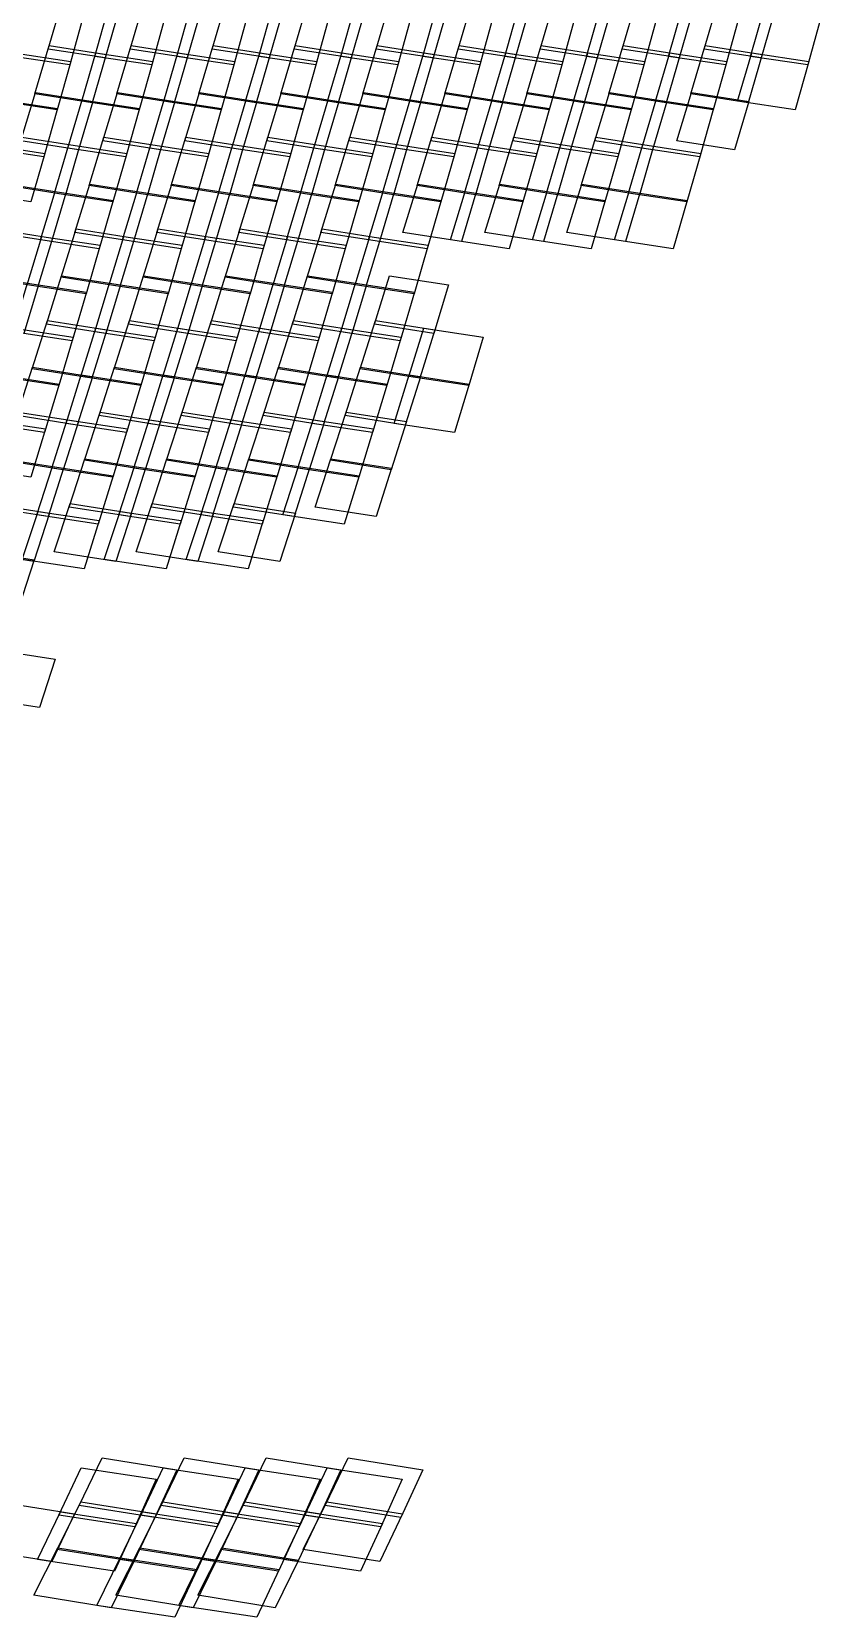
# Model space of a CAD drawing. Header units: metres. Extents: x -83.3 to -29.5, y -56.4 to 14.4.
# Drawn here: x -61.74 to -51.57, y -52.87 to -32.45 of the extents above; entities that cross this region are included whole.
import ezdxf

# ---------------------------------------------------------------- set-up
doc = ezdxf.new("R2010")
doc.units = ezdxf.units.M

msp = doc.modelspace()

# ---------------------------------------------------------------- linework, layer by layer
at = {"layer": 'Layer__irs_1c_south_america_shp'}
for points in [[(-61.34222, -32.04501), (-60.61356, -32.15905), (-60.7916, -32.78402), (-61.52509, -32.66918), (-61.34222, -32.04501)], [(-60.2865, -32.04501), (-59.55783, -32.15905), (-59.73587, -32.78402), (-60.46936, -32.66918), (-60.2865, -32.04501)], [(-59.23077, -32.04501), (-58.50211, -32.15905), (-58.68015, -32.78402), (-59.41364, -32.66918), (-59.23077, -32.04501)], [(-58.17505, -32.04501), (-57.44638, -32.15905), (-57.62442, -32.78402), (-58.35791, -32.66918), (-58.17505, -32.04501)], [(-57.11935, -32.04501), (-56.39069, -32.15905), (-56.56873, -32.78402), (-57.30222, -32.66918), (-57.11935, -32.04501)], [(-56.06363, -32.04501), (-55.33496, -32.15905), (-55.513, -32.78402), (-56.24649, -32.66918), (-56.06363, -32.04501)], [(-55.0079, -32.04501), (-54.27924, -32.15905), (-54.45728, -32.78402), (-55.19077, -32.66918), (-55.0079, -32.04501)], [(-53.95218, -32.04501), (-53.22351, -32.15905), (-53.40155, -32.78402), (-54.13504, -32.66918), (-53.95218, -32.04501)], [(-52.89648, -32.04501), (-52.16782, -32.15905), (-52.34586, -32.78402), (-53.07935, -32.66918), (-52.89648, -32.04501)], [(-61.80408, -32.13828), (-61.07397, -32.24892), (-61.24802, -32.87447), (-61.98303, -32.76311), (-61.80408, -32.13828)], [(-60.74835, -32.13828), (-60.01825, -32.24892), (-60.19229, -32.87447), (-60.92731, -32.76311), (-60.74835, -32.13828)], [(-59.69263, -32.13828), (-58.96252, -32.24892), (-59.13657, -32.87447), (-59.87158, -32.76311), (-59.69263, -32.13828)], [(-58.6369, -32.13828), (-57.9068, -32.24892), (-58.08084, -32.87447), (-58.81586, -32.76311), (-58.6369, -32.13828)], [(-57.58118, -32.13828), (-56.85107, -32.24892), (-57.02512, -32.87447), (-57.76013, -32.76311), (-57.58118, -32.13828)], [(-56.52548, -32.13828), (-55.79538, -32.24892), (-55.96942, -32.87447), (-56.70444, -32.76311), (-56.52548, -32.13828)], [(-55.46976, -32.13828), (-54.73965, -32.24892), (-54.9137, -32.87447), (-55.64871, -32.76311), (-55.46976, -32.13828)], [(-54.41403, -32.13828), (-53.68393, -32.24892), (-53.85797, -32.87447), (-54.59299, -32.76311), (-54.41403, -32.13828)], [(-53.35831, -32.13828), (-52.6282, -32.24892), (-52.80225, -32.87447), (-53.53726, -32.76311), (-53.35831, -32.13828)], [(-52.30261, -32.13828), (-51.57251, -32.24892), (-51.74655, -32.87447), (-52.48157, -32.76311), (-52.30261, -32.13828)], [(-61.51154, -32.6232), (-60.77841, -32.73799), (-60.95816, -33.36277), (-61.69626, -33.24717), (-61.51154, -32.6232)], [(-60.45581, -32.6232), (-59.72269, -32.73799), (-59.90244, -33.36277), (-60.64053, -33.24717), (-60.45581, -32.6232)], [(-59.40009, -32.6232), (-58.66696, -32.73799), (-58.84671, -33.36277), (-59.58481, -33.24717), (-59.40009, -32.6232)], [(-58.34436, -32.6232), (-57.61124, -32.73799), (-57.79099, -33.36277), (-58.52908, -33.24717), (-58.34436, -32.6232)], [(-57.28867, -32.6232), (-56.55554, -32.73799), (-56.73529, -33.36277), (-57.47339, -33.24717), (-57.28867, -32.6232)], [(-56.23294, -32.6232), (-55.49982, -32.73799), (-55.67957, -33.36277), (-56.41766, -33.24717), (-56.23294, -32.6232)], [(-55.17722, -32.6232), (-54.44409, -32.73799), (-54.62384, -33.36277), (-55.36194, -33.24717), (-55.17722, -32.6232)], [(-54.12149, -32.6232), (-53.38837, -32.73799), (-53.56812, -33.36277), (-54.30621, -33.24717), (-54.12149, -32.6232)], [(-53.0658, -32.6232), (-52.33267, -32.73799), (-52.51242, -33.36277), (-53.25052, -33.24717), (-53.0658, -32.6232)], [(-61.96976, -32.71709), (-61.23514, -32.82839), (-61.4108, -33.45377), (-62.15045, -33.34174), (-61.96976, -32.71709)], [(-60.91403, -32.71709), (-60.17941, -32.82839), (-60.35507, -33.45377), (-61.09473, -33.34174), (-60.91403, -32.71709)], [(-59.85831, -32.71709), (-59.12369, -32.82839), (-59.29935, -33.45377), (-60.039, -33.34174), (-59.85831, -32.71709)], [(-58.80258, -32.71709), (-58.06796, -32.82839), (-58.24362, -33.45377), (-58.98328, -33.34174), (-58.80258, -32.71709)], [(-57.74686, -32.71709), (-57.01224, -32.82839), (-57.1879, -33.45377), (-57.92755, -33.34174), (-57.74686, -32.71709)], [(-56.69116, -32.71709), (-55.95654, -32.82839), (-56.1322, -33.45377), (-56.87186, -33.34174), (-56.69116, -32.71709)], [(-55.63544, -32.71709), (-54.90082, -32.82839), (-55.07648, -33.45377), (-55.81613, -33.34174), (-55.63544, -32.71709)], [(-54.57971, -32.71709), (-53.84509, -32.82839), (-54.02075, -33.45377), (-54.76041, -33.34174), (-54.57971, -32.71709)], [(-53.52399, -32.71709), (-52.78937, -32.82839), (-52.96503, -33.45377), (-53.70468, -33.34174), (-53.52399, -32.71709)], [(-52.46829, -32.71709), (-51.73367, -32.82839), (-51.90933, -33.45377), (-52.64899, -33.34174), (-52.46829, -32.71709)], [(-61.6904, -33.2275), (-60.95245, -33.34309), (-61.13406, -33.96763), (-61.87711, -33.8512), (-61.6904, -33.2275)], [(-60.63467, -33.2275), (-59.89673, -33.34309), (-60.07834, -33.96763), (-60.82138, -33.8512), (-60.63467, -33.2275)], [(-59.57895, -33.2275), (-58.841, -33.34309), (-59.02261, -33.96763), (-59.76566, -33.8512), (-59.57895, -33.2275)], [(-58.52322, -33.2275), (-57.78528, -33.34309), (-57.96689, -33.96763), (-58.70993, -33.8512), (-58.52322, -33.2275)], [(-57.46753, -33.2275), (-56.72958, -33.34309), (-56.91119, -33.96763), (-57.65424, -33.8512), (-57.46753, -33.2275)], [(-56.4118, -33.2275), (-55.67386, -33.34309), (-55.85547, -33.96763), (-56.59851, -33.8512), (-56.4118, -33.2275)], [(-55.35608, -33.2275), (-54.61813, -33.34309), (-54.79974, -33.96763), (-55.54279, -33.8512), (-55.35608, -33.2275)], [(-54.30035, -33.2275), (-53.56241, -33.34309), (-53.74402, -33.96763), (-54.48706, -33.8512), (-54.30035, -33.2275)], [(-53.24466, -33.2275), (-52.50671, -33.34309), (-52.68832, -33.96763), (-53.43137, -33.8512), (-53.24466, -33.2275)], [(-62.14474, -33.32205), (-61.40521, -33.43407), (-61.58258, -34.05923), (-62.32727, -33.94645), (-62.14474, -33.32205)], [(-61.08902, -33.32205), (-60.34949, -33.43407), (-60.52686, -34.05923), (-61.27155, -33.94645), (-61.08902, -33.32205)], [(-60.03329, -33.32205), (-59.29376, -33.43407), (-59.47113, -34.05923), (-60.21582, -33.94645), (-60.03329, -33.32205)], [(-58.97757, -33.32205), (-58.23804, -33.43407), (-58.41541, -34.05923), (-59.1601, -33.94645), (-58.97757, -33.32205)], [(-57.92184, -33.32205), (-57.18231, -33.43407), (-57.35968, -34.05923), (-58.10437, -33.94645), (-57.92184, -33.32205)], [(-56.86615, -33.32205), (-56.12662, -33.43407), (-56.30399, -34.05923), (-57.04868, -33.94645), (-56.86615, -33.32205)], [(-55.81042, -33.32205), (-55.07089, -33.43407), (-55.24826, -34.05923), (-55.99295, -33.94645), (-55.81042, -33.32205)], [(-54.7547, -33.32205), (-54.01517, -33.43407), (-54.19254, -34.05923), (-54.93723, -33.94645), (-54.7547, -33.32205)], [(-53.69897, -33.32205), (-52.95944, -33.43407), (-53.13681, -34.05923), (-53.8815, -33.94645), (-53.69897, -33.32205)], [(-62.31378, -33.90046), (-61.56949, -34.01317), (-61.74857, -34.63814), (-62.4982, -34.52463), (-62.31378, -33.90046)], [(-61.86331, -33.80526), (-61.12064, -33.92163), (-61.30408, -34.54595), (-62.052, -34.42873), (-61.86331, -33.80526)], [(-61.25806, -33.90046), (-60.51376, -34.01317), (-60.69284, -34.63814), (-61.44247, -34.52463), (-61.25806, -33.90046)], [(-60.80759, -33.80526), (-60.06491, -33.92163), (-60.24835, -34.54595), (-60.99628, -34.42873), (-60.80759, -33.80526)], [(-60.20233, -33.90046), (-59.45804, -34.01317), (-59.63712, -34.63814), (-60.38675, -34.52463), (-60.20233, -33.90046)], [(-59.75186, -33.80526), (-59.00919, -33.92163), (-59.19263, -34.54595), (-59.94055, -34.42873), (-59.75186, -33.80526)], [(-59.14661, -33.90046), (-58.40231, -34.01317), (-58.58139, -34.63814), (-59.33102, -34.52463), (-59.14661, -33.90046)], [(-58.69614, -33.80526), (-57.95346, -33.92163), (-58.1369, -34.54595), (-58.88483, -34.42873), (-58.69614, -33.80526)], [(-58.09088, -33.90046), (-57.34659, -34.01317), (-57.52567, -34.63814), (-58.2753, -34.52463), (-58.09088, -33.90046)], [(-57.64044, -33.80526), (-56.89777, -33.92163), (-57.08121, -34.54595), (-57.82913, -34.42873), (-57.64044, -33.80526)], [(-57.03519, -33.90046), (-56.29089, -34.01317), (-56.46997, -34.63814), (-57.2196, -34.52463), (-57.03519, -33.90046)], [(-56.58472, -33.80526), (-55.84204, -33.92163), (-56.02548, -34.54595), (-56.77341, -34.42873), (-56.58472, -33.80526)], [(-55.97946, -33.90046), (-55.23517, -34.01317), (-55.41425, -34.63814), (-56.16388, -34.52463), (-55.97946, -33.90046)], [(-55.52899, -33.80526), (-54.78632, -33.92163), (-54.96976, -34.54595), (-55.71768, -34.42873), (-55.52899, -33.80526)], [(-54.92374, -33.90046), (-54.17944, -34.01317), (-54.35852, -34.63814), (-55.10815, -34.52463), (-54.92374, -33.90046)], [(-54.47327, -33.80526), (-53.73059, -33.92163), (-53.91403, -34.54595), (-54.66196, -34.42873), (-54.47327, -33.80526)], [(-53.86801, -33.90046), (-53.12372, -34.01317), (-53.3028, -34.63814), (-54.05243, -34.52463), (-53.86801, -33.90046)], [(-62.04605, -34.40908), (-61.29828, -34.52629), (-61.48373, -35.15038), (-62.23694, -35.03227), (-62.04605, -34.40908)], [(-61.43665, -34.50498), (-60.68719, -34.61845), (-60.86819, -35.24318), (-61.62311, -35.1289), (-61.43665, -34.50498)], [(-60.99033, -34.40908), (-60.24255, -34.52629), (-60.42801, -35.15038), (-61.18121, -35.03227), (-60.99033, -34.40908)], [(-60.38092, -34.50498), (-59.63147, -34.61845), (-59.81247, -35.24318), (-60.56738, -35.1289), (-60.38092, -34.50498)], [(-59.9346, -34.40908), (-59.18683, -34.52629), (-59.37228, -35.15038), (-60.12549, -35.03227), (-59.9346, -34.40908)], [(-59.3252, -34.50498), (-58.57574, -34.61845), (-58.75674, -35.24318), (-59.51166, -35.1289), (-59.3252, -34.50498)], [(-58.87888, -34.40908), (-58.1311, -34.52629), (-58.31656, -35.15038), (-59.06976, -35.03227), (-58.87888, -34.40908)], [(-58.26947, -34.50498), (-57.52002, -34.61845), (-57.70102, -35.24318), (-58.45593, -35.1289), (-58.26947, -34.50498)], [(-57.82318, -34.40908), (-57.07541, -34.52629), (-57.26086, -35.15038), (-58.01407, -35.03227), (-57.82318, -34.40908)], [(-57.21378, -34.50498), (-56.46432, -34.61845), (-56.64532, -35.24318), (-57.40024, -35.1289), (-57.21378, -34.50498)], [(-56.76746, -34.40908), (-56.01968, -34.52629), (-56.20514, -35.15038), (-56.95834, -35.03227), (-56.76746, -34.40908)], [(-56.15805, -34.50498), (-55.4086, -34.61845), (-55.5896, -35.24318), (-56.34451, -35.1289), (-56.15805, -34.50498)], [(-55.71173, -34.40908), (-54.96396, -34.52629), (-55.14941, -35.15038), (-55.90262, -35.03227), (-55.71173, -34.40908)], [(-55.10233, -34.50498), (-54.35287, -34.61845), (-54.53387, -35.24318), (-55.28879, -35.1289), (-55.10233, -34.50498)], [(-54.65601, -34.40908), (-53.90823, -34.52629), (-54.09369, -35.15038), (-54.84689, -35.03227), (-54.65601, -34.40908)], [(-54.0466, -34.50498), (-53.29715, -34.61845), (-53.47815, -35.24318), (-54.23306, -35.1289), (-54.0466, -34.50498)], [(-62.22278, -34.98639), (-61.47, -35.10443), (-61.65747, -35.72828), (-62.4158, -35.60934), (-62.22278, -34.98639)], [(-61.60928, -35.08296), (-60.85477, -35.19719), (-61.03766, -35.82173), (-61.79779, -35.70665), (-61.60928, -35.08296)], [(-61.16705, -34.98639), (-60.41428, -35.10443), (-60.60175, -35.72828), (-61.36008, -35.60934), (-61.16705, -34.98639)], [(-60.55356, -35.08296), (-59.79904, -35.19719), (-59.98193, -35.82173), (-60.74207, -35.70665), (-60.55356, -35.08296)], [(-60.11133, -34.98639), (-59.35855, -35.10443), (-59.54602, -35.72828), (-60.30435, -35.60934), (-60.11133, -34.98639)], [(-59.49783, -35.08296), (-58.74332, -35.19719), (-58.92621, -35.82173), (-59.68634, -35.70665), (-59.49783, -35.08296)], [(-59.0556, -34.98639), (-58.30283, -35.10443), (-58.4903, -35.72828), (-59.24863, -35.60934), (-59.0556, -34.98639)], [(-58.44211, -35.08296), (-57.68759, -35.19719), (-57.87048, -35.82173), (-58.63062, -35.70665), (-58.44211, -35.08296)], [(-57.99991, -34.98639), (-57.24713, -35.10443), (-57.4346, -35.72828), (-58.19293, -35.60934), (-57.99991, -34.98639)], [(-57.38641, -35.08296), (-56.6319, -35.19719), (-56.81479, -35.82173), (-57.57492, -35.70665), (-57.38641, -35.08296)], [(-62.4097, -35.58971), (-61.65152, -35.70862), (-61.84109, -36.33223), (-62.60501, -36.21236), (-62.4097, -35.58971)], [(-61.79181, -35.687), (-61.03186, -35.80204), (-61.21671, -36.42634), (-61.98245, -36.31044), (-61.79181, -35.687)], [(-61.35397, -35.58971), (-60.59579, -35.70862), (-60.78537, -36.33223), (-61.54929, -36.21236), (-61.35397, -35.58971)], [(-60.73608, -35.687), (-59.97614, -35.80204), (-60.16098, -36.42634), (-60.92673, -36.31044), (-60.73608, -35.687)], [(-60.29825, -35.58971), (-59.54007, -35.70862), (-59.72964, -36.33223), (-60.49356, -36.21236), (-60.29825, -35.58971)], [(-59.68036, -35.687), (-58.92041, -35.80204), (-59.10526, -36.42634), (-59.871, -36.31044), (-59.68036, -35.687)], [(-59.24252, -35.58971), (-58.48434, -35.70862), (-58.67392, -36.33223), (-59.43784, -36.21236), (-59.24252, -35.58971)], [(-58.62463, -35.687), (-57.86469, -35.80204), (-58.04953, -36.42634), (-58.81528, -36.31044), (-58.62463, -35.687)], [(-58.18683, -35.58971), (-57.42865, -35.70862), (-57.61823, -36.33223), (-58.38214, -36.21236), (-58.18683, -35.58971)], [(-57.56894, -35.687), (-56.80899, -35.80204), (-56.99384, -36.42634), (-57.75958, -36.31044), (-57.56894, -35.687)], [(-57.1311, -35.58971), (-56.37292, -35.70862), (-56.5625, -36.33223), (-57.32642, -36.21236), (-57.1311, -35.58971)], [(-61.96838, -36.26454), (-61.20303, -36.38038), (-61.38992, -37.00444), (-62.16119, -36.88773), (-61.96838, -36.26454)], [(-61.53482, -36.16652), (-60.77136, -36.28632), (-60.96307, -36.90967), (-61.73242, -36.7889), (-61.53482, -36.16652)], [(-60.91266, -36.26454), (-60.14731, -36.38038), (-60.3342, -37.00444), (-61.10547, -36.88773), (-60.91266, -36.26454)], [(-60.4791, -36.16652), (-59.71564, -36.28632), (-59.90735, -36.90967), (-60.6767, -36.7889), (-60.4791, -36.16652)], [(-59.85693, -36.26454), (-59.09158, -36.38038), (-59.27847, -37.00444), (-60.04974, -36.88773), (-59.85693, -36.26454)], [(-59.42337, -36.16652), (-58.65991, -36.28632), (-58.85162, -36.90967), (-59.62097, -36.7889), (-59.42337, -36.16652)], [(-58.80121, -36.26454), (-58.03586, -36.38038), (-58.22275, -37.00444), (-58.99402, -36.88773), (-58.80121, -36.26454)], [(-58.36768, -36.16652), (-57.60422, -36.28632), (-57.79593, -36.90967), (-58.56528, -36.7889), (-58.36768, -36.16652)], [(-57.74551, -36.26454), (-56.98016, -36.38038), (-57.16705, -37.00444), (-57.93832, -36.88773), (-57.74551, -36.26454)], [(-57.31195, -36.16652), (-56.54849, -36.28632), (-56.7402, -36.90967), (-57.50955, -36.7889), (-57.31195, -36.16652)], [(-56.68979, -36.26454), (-55.92444, -36.38038), (-56.11133, -37.00444), (-56.8826, -36.88773), (-56.68979, -36.26454)], [(-62.15509, -36.86808), (-61.384, -36.98479), (-61.57306, -37.6086), (-62.35028, -37.491), (-62.15509, -36.86808)], [(-61.72617, -36.76929), (-60.957, -36.89003), (-61.15109, -37.51313), (-61.92627, -37.39137), (-61.72617, -36.76929)], [(-61.09937, -36.86808), (-60.32828, -36.98479), (-60.51733, -37.6086), (-61.29456, -37.491), (-61.09937, -36.86808)], [(-60.67044, -36.76929), (-59.90128, -36.89003), (-60.09537, -37.51313), (-60.87054, -37.39137), (-60.67044, -36.76929)], [(-60.04364, -36.86808), (-59.27255, -36.98479), (-59.46161, -37.6086), (-60.23883, -37.491), (-60.04364, -36.86808)], [(-59.61472, -36.76929), (-58.84555, -36.89003), (-59.03964, -37.51313), (-59.81482, -37.39137), (-59.61472, -36.76929)], [(-58.98791, -36.86808), (-58.21683, -36.98479), (-58.40588, -37.6086), (-59.18311, -37.491), (-58.98791, -36.86808)], [(-58.55902, -36.76929), (-57.78986, -36.89003), (-57.98395, -37.51313), (-58.75912, -37.39137), (-58.55902, -36.76929)], [(-57.93222, -36.86808), (-57.16113, -36.98479), (-57.35019, -37.6086), (-58.12741, -37.491), (-57.93222, -36.86808)], [(-57.5033, -36.76929), (-56.73413, -36.89003), (-56.92822, -37.51313), (-57.7034, -37.39137), (-57.5033, -36.76929)], [(-56.8765, -36.86808), (-56.10541, -36.98479), (-56.29446, -37.6086), (-57.07169, -37.491), (-56.8765, -36.86808)], [(-61.91144, -37.34559), (-61.13669, -37.46725), (-61.33307, -38.09009), (-62.11404, -37.96739), (-61.91144, -37.34559)], [(-60.85571, -37.34559), (-60.08096, -37.46725), (-60.27734, -38.09009), (-61.05832, -37.96739), (-60.85571, -37.34559)], [(-59.79999, -37.34559), (-59.02524, -37.46725), (-59.22162, -38.09009), (-60.00259, -37.96739), (-59.79999, -37.34559)], [(-58.74429, -37.34559), (-57.96954, -37.46725), (-58.16592, -38.09009), (-58.9469, -37.96739), (-58.74429, -37.34559)], [(-57.68857, -37.34559), (-56.91382, -37.46725), (-57.1102, -38.09009), (-57.89117, -37.96739), (-57.68857, -37.34559)], [(-62.33578, -37.44514), (-61.55905, -37.56269), (-61.75027, -38.18628), (-62.53333, -38.06779), (-62.33578, -37.44514)], [(-61.28006, -37.44514), (-60.50333, -37.56269), (-60.69455, -38.18628), (-61.4776, -38.06779), (-61.28006, -37.44514)], [(-60.22433, -37.44514), (-59.4476, -37.56269), (-59.63882, -38.18628), (-60.42187, -38.06779), (-60.22433, -37.44514)], [(-59.16861, -37.44514), (-58.39188, -37.56269), (-58.5831, -38.18628), (-59.36615, -38.06779), (-59.16861, -37.44514)], [(-58.11291, -37.44514), (-57.33618, -37.56269), (-57.5274, -38.18628), (-58.31046, -38.06779), (-58.11291, -37.44514)], [(-62.1076, -37.9478), (-61.32684, -38.07046), (-61.5257, -38.69302), (-62.31284, -38.5693), (-62.1076, -37.9478)], [(-61.05188, -37.9478), (-60.27112, -38.07046), (-60.46997, -38.69302), (-61.25711, -38.5693), (-61.05188, -37.9478)], [(-59.99615, -37.9478), (-59.21539, -38.07046), (-59.41425, -38.69302), (-60.20139, -38.5693), (-59.99615, -37.9478)], [(-58.94046, -37.9478), (-58.1597, -38.07046), (-58.35855, -38.69302), (-59.14569, -38.5693), (-58.94046, -37.9478)], [(-57.88474, -37.9478), (-57.10397, -38.07046), (-57.30283, -38.69302), (-58.08997, -38.5693), (-57.88474, -37.9478)], [(-61.47134, -38.04818), (-60.68851, -38.16663), (-60.88205, -38.78997), (-61.67139, -38.67056), (-61.47134, -38.04818)], [(-60.41562, -38.04818), (-59.63278, -38.16663), (-59.82632, -38.78997), (-60.61566, -38.67056), (-60.41562, -38.04818)], [(-59.35989, -38.04818), (-58.57706, -38.16663), (-58.7706, -38.78997), (-59.55994, -38.67056), (-59.35989, -38.04818)], [(-58.3042, -38.04818), (-57.52136, -38.16663), (-57.7149, -38.78997), (-58.50424, -38.67056), (-58.3042, -38.04818)], [(-62.29764, -38.52354), (-61.51096, -38.64719), (-61.71228, -39.26947), (-62.50555, -39.14474), (-62.29764, -38.52354)], [(-61.24191, -38.52354), (-60.45523, -38.64719), (-60.65656, -39.26947), (-61.44983, -39.14474), (-61.24191, -38.52354)], [(-60.18619, -38.52354), (-59.39951, -38.64719), (-59.60083, -39.26947), (-60.3941, -39.14474), (-60.18619, -38.52354)], [(-59.13049, -38.52354), (-58.34381, -38.64719), (-58.54514, -39.26947), (-59.33841, -39.14474), (-59.13049, -38.52354)], [(-61.65656, -38.62473), (-60.86771, -38.74408), (-61.0636, -39.36717), (-61.8591, -39.24682), (-61.65656, -38.62473)], [(-60.60083, -38.62473), (-59.81198, -38.74408), (-60.00787, -39.36717), (-60.80338, -39.24682), (-60.60083, -38.62473)], [(-59.5451, -38.62473), (-58.75626, -38.74408), (-58.95215, -39.36717), (-59.74765, -39.24682), (-59.5451, -38.62473)], [(-62.49893, -39.12516), (-61.7059, -39.24987), (-61.90991, -39.87186), (-62.70975, -39.74603), (-62.49893, -39.12516)], [(-62.24414, -40.40517), (-61.4357, -40.52745), (-61.63934, -41.14973), (-62.45502, -41.02636), (-62.24414, -40.40517)], [(-60.83035, -50.81874), (-59.86752, -50.972), (-60.15338, -51.586), (-61.12823, -51.4307), (-60.83035, -50.81874)], [(-59.77466, -50.81874), (-58.81183, -50.972), (-59.09769, -51.586), (-60.07254, -51.4307), (-59.77466, -50.81874)], [(-58.71893, -50.81874), (-57.7561, -50.972), (-58.04196, -51.586), (-59.01682, -51.4307), (-58.71893, -50.81874)], [(-57.66321, -50.81874), (-56.70038, -50.972), (-56.98624, -51.586), (-57.96109, -51.4307), (-57.66321, -50.81874)], [(-61.10165, -50.94427), (-60.13376, -51.09103), (-60.40967, -51.7066), (-61.3898, -51.55791), (-61.10165, -50.94427)], [(-60.04593, -50.94427), (-59.07803, -51.09103), (-59.35394, -51.7066), (-60.33408, -51.55791), (-60.04593, -50.94427)], [(-58.99023, -50.94427), (-58.02234, -51.09103), (-58.29825, -51.7066), (-59.27838, -51.55791), (-58.99023, -50.94427)], [(-57.93451, -50.94427), (-56.96661, -51.09103), (-57.24252, -51.7066), (-58.22266, -51.55791), (-57.93451, -50.94427)], [(-62.16177, -51.38567), (-61.18784, -51.54081), (-61.47977, -52.15426), (-62.46606, -51.99699), (-62.16177, -51.38567)], [(-61.10605, -51.38567), (-60.13211, -51.54081), (-60.42404, -52.15426), (-61.41034, -51.99699), (-61.10605, -51.38567)], [(-60.05035, -51.38567), (-59.07642, -51.54081), (-59.36835, -52.15426), (-60.35464, -51.99699), (-60.05035, -51.38567)], [(-58.99463, -51.38567), (-58.02069, -51.54081), (-58.31262, -52.15426), (-59.29892, -51.99699), (-58.99463, -51.38567)], [(-57.9389, -51.38567), (-56.96497, -51.54081), (-57.2569, -52.15426), (-58.24319, -51.99699), (-57.9389, -51.38567)], [(-61.36835, -51.51274), (-60.3891, -51.66129), (-60.67078, -52.27634), (-61.6626, -52.12582), (-61.36835, -51.51274)], [(-60.31262, -51.51274), (-59.33337, -51.66129), (-59.61505, -52.27634), (-60.60687, -52.12582), (-60.31262, -51.51274)], [(-59.25693, -51.51274), (-58.27768, -51.66129), (-58.55936, -52.27634), (-59.55118, -52.12582), (-59.25693, -51.51274)], [(-58.2012, -51.51274), (-57.22195, -51.66129), (-57.50363, -52.27634), (-58.49545, -52.12582), (-58.2012, -51.51274)], [(-61.40067, -51.97773), (-60.41476, -52.13494), (-60.71332, -52.74778), (-61.71194, -52.58839), (-61.40067, -51.97773)], [(-60.34497, -51.97773), (-59.35907, -52.13494), (-59.65762, -52.74778), (-60.65625, -52.58839), (-60.34497, -51.97773)], [(-59.28925, -51.97773), (-58.30334, -52.13494), (-58.6019, -52.74778), (-59.60052, -52.58839), (-59.28925, -51.97773)], [(-60.5975, -52.1065), (-59.60608, -52.25695), (-59.89401, -52.87147), (-60.89844, -52.71896), (-60.5975, -52.1065)], [(-59.54181, -52.1065), (-58.55038, -52.25695), (-58.83832, -52.87147), (-59.84274, -52.71896), (-59.54181, -52.1065)]]:
    msp.add_lwpolyline(points, dxfattribs=at)

doc.saveas('drawing.dxf')
